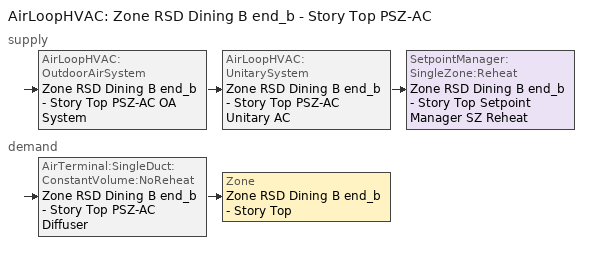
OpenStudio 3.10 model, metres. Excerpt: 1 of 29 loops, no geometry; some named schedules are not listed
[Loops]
AirLoopHVAC 'Zone RSD Dining B end_b - Story Top PSZ-AC'
 supply: AirLoopHVAC:OutdoorAirSystem 'Zone RSD Dining B end_b - Story Top PSZ-AC OA System' > AirLoopHVAC:UnitarySystem 'Zone RSD Dining B end_b - Story Top PSZ-AC Unitary AC' > SetpointManager:SingleZone:Reheat 'Zone RSD Dining B end_b - Story Top Setpoint Manager SZ Reheat'
 demand: AirTerminal:SingleDuct:ConstantVolume:NoReheat 'Zone RSD Dining B end_b - Story Top PSZ-AC Diffuser' > Zone 'Zone RSD Dining B end_b - Story Top'
[Sizing:Zone]
Zone RSD Dining B end_b - Story Top: Zone Cooling Design Supply Air Temperature Input Method=SupplyAirTemperature; Zone Cooling Design Supply Air Temperature {C}=12.7778; Zone Cooling Design Supply Air Temperature Difference {deltaC}=11.11; Zone Heating Design Supply Air Temperature Input Method=SupplyAirTemperature; Zone Heating Design Supply Air Temperature {C}=50; Zone Heating Design Supply Air Temperature Difference {deltaC}=11.11; Zone Cooling Design Supply Air Humidity Ratio {kg-H2O/kg-air}=0.0085; Zone Heating Design Supply Air Humidity Ratio {kg-H2O/kg-air}=0.008; Cooling Design Air Flow Method=DesignDay; Heating Design Air Flow Method=DesignDay; Account for Dedicated Outdoor Air System=No; Dedicated Outdoor Air System Control Strategy=NeutralSupplyAir; Dedicated Outdoor Air Low Setpoint Temperature for Design {C}=autosize; Dedicated Outdoor Air High Setpoint Temperature for Design {C}=autosize; Zone Load Sizing Method=Sensible Load Only No Latent Load; Zone Latent Cooling Design Supply Air Humidity Ratio Input Method=HumidityRatioDifference; Zone Cooling Design Supply Air Humidity Ratio Difference {kgWater/kgDryAir}=0.005; Zone Latent Heating Design Supply Air Humidity Ratio Input Method=HumidityRatioDifference; Zone Humidification Design Supply Air Humidity Ratio Difference {kgWater/kgDryAir}=0.005; Sizing Option=Coincident
[Zone equipment]
Zone RSD Dining B end_b - Story Top: Zone RSD Dining B end_b - Story Top PSZ-AC Diffuser
[AirLoopHVAC]
Zone RSD Dining B end_b - Story Top PSZ-AC: Availability Schedule=Always On Discrete; Design Supply Air Flow Rate {m3/s}=1.60027; Design Return Air Flow Fraction of Supply Air Flow=1
[Sizing:System]
Zone RSD Dining B end_b - Story Top PSZ-AC: Type of Load to Size On=Sensible; Design Outdoor Air Flow Rate {m3/s}=1.60027; Central Heating Maximum System Air Flow Ratio=1; Preheat Design Temperature {C}=7.22222; Preheat Design Humidity Ratio {kg-H2O/kg-Air}=0.008; Precool Design Temperature {C}=12.7778; Precool Design Humidity Ratio {kg-H2O/kg-Air}=0.008; Central Cooling Design Supply Air Temperature {C}=12.7778; Central Heating Design Supply Air Temperature {C}=50; Sizing Option=Coincident; 100% Outdoor Air in Cooling=No; 100% Outdoor Air in Heating=No; Central Cooling Design Supply Air Humidity Ratio {kg-H2O/kg-Air}=0.0085; Central Heating Design Supply Air Humidity Ratio {kg-H2O/kg-Air}=0.008; Cooling Design Air Flow Method=DesignDay; Heating Design Air Flow Method=DesignDay; System Outdoor Air Method=ZoneSum; Zone Maximum Outdoor Air Fraction=1; Cooling Supply Air Flow Rate Per Floor Area {m3/s-m2}=0.00996765; Cooling Fraction of Autosized Cooling Supply Air Flow Rate=1; Cooling Supply Air Flow Rate Per Unit Cooling Capacity {m3/s-W}=3.94755e-05; Heating Supply Air Flow Rate Per Floor Area {m3/s-m2}=0.00996765; Heating Fraction of Autosized Heating Supply Air Flow Rate=1; Heating Fraction of Autosized Cooling Supply Air Flow Rate=1; Heating Supply Air Flow Rate Per Unit Heating Capacity {m3/s-W}=3.15882e-05; Cooling Design Capacity Method=CoolingDesignCapacity; Cooling Design Capacity {W}=28086.28; Cooling Design Capacity Per Floor Area {W/m2}=234.7; Fraction of Autosized Cooling Design Capacity=1; Heating Design Capacity Method=HeatingDesignCapacity; Heating Design Capacity {W}=37120.45; Heating Design Capacity Per Floor Area {W/m2}=157; Fraction of Autosized Heating Design Capacity=1; Central Cooling Capacity Control Method=OnOff; Occupant Diversity=1
[SetpointManager:SingleZone:Reheat]
Zone RSD Dining B end_b - Story Top Setpoint Manager SZ Reheat: Minimum Supply Air Temperature {C}=12.7778; Maximum Supply Air Temperature {C}=50; Control Zone=Zone RSD Dining B end_b - Story Top; Setpoint Node or NodeList=Zone RSD Dining B end_b - Story Top PSZ-AC Supply Outlet Node
[Coil:Heating:Gas]
Zone RSD Dining B end_b - Story Top PSZ-AC Gas Htg Coil: Availability Schedule=Always On Discrete; Gas Burner Efficiency=0.8; Nominal Capacity {W}=72693.3; On Cycle Parasitic Electric Load {W}=0; Off Cycle Parasitic Gas Load {W}=0
[Coil:Heating:Electric]
Zone RSD Dining B end_b - Story Top PSZ-AC No Heat: Availability Schedule=Always Off Discrete; Efficiency=1; Nominal Capacity {W}=0
[Coil:Cooling:DX:SingleSpeed]
Zone RSD Dining B end_b - Story Top PSZ-AC 1spd DX AC Clg Coil 103kBtu/hr 9.7SEER 104kBtu/hr 13.0SEER: Availability Schedule=Always On Discrete; Rated Total Cooling Capacity {W}=34773.8; Rated Sensible Heat Ratio=0.745074; Rated COP {W/W}=3.91157; Rated Air Flow Rate {m3/s}=1.60027; Rated Evaporator Fan Power Per Volume Flow Rate 2017 {W/(m3/s)}=773.3; Rated Evaporator Fan Power Per Volume Flow Rate 2023 {W/(m3/s)}=934.4; Total Cooling Capacity Function of Temperature Curve=SpltAC1Sp_ClCap_fT; Total Cooling Capacity Function of Flow Fraction Curve=DXCOOL-NECB2011-REF-CAPFFLOW; Energy Input Ratio Function of Temperature Curve=SpltAC1Sp_EIR_fT; Energy Input Ratio Function of Flow Fraction Curve=DXCOOL-NECB2011-REF-COOLEIRFFLOW; Part Load Fraction Correlation Curve=DXCOOL-NECB2011-REF-COOLPLFFPLR; Minimum Outdoor Dry-Bulb Temperature for Compressor Operation {C}=-25; Nominal Time for Condensate Removal to Begin {s}=0; Ratio of Initial Moisture Evaporation Rate and Steady State Latent Capacity=0; Maximum Cycling Rate {cycles/hr}=0; Latent Capacity Time Constant {s}=0; Condenser Type=AirCooled; Evaporative Condenser Effectiveness=0.9; Evaporative Condenser Air Flow Rate {m3/s}=autosize; Evaporative Condenser Pump Rated Power Consumption {W}=autosize; Crankcase Heater Capacity {W}=0; Maximum Outdoor Dry-Bulb Temperature for Crankcase Heater Operation {C}=10; Basin Heater Capacity {W/K}=0; Basin Heater Setpoint Temperature {C}=2
[Fan:OnOff]
Zone RSD Dining B end_b - Story Top PSZ-AC Fan: Availability Schedule=Always On Discrete; Fan Total Efficiency=0.56875; Pressure Rise {Pa}=622.722; Maximum Flow Rate {m3/s}=1.60027; Motor Efficiency=0.875; Motor In Airstream Fraction=1; Fan Power Ratio Function of Speed Ratio Curve=Fan On Off Power Curve 23; Fan Efficiency Ratio Function of Speed Ratio Curve=Fan On Off Efficiency Curve 23
[AirLoopHVAC:UnitarySystem]
Zone RSD Dining B end_b - Story Top PSZ-AC Unitary AC: Control Type=Load; Controlling Zone or Thermostat Location=Zone RSD Dining B end_b - Story Top; Dehumidification Control Type=None; Availability Schedule=Outage Availability Schedule; Supply Fan=Zone RSD Dining B end_b - Story Top PSZ-AC Fan; Fan Placement=DrawThrough; Supply Air Fan Operating Mode Schedule=Always On Discrete; Heating Coil=Zone RSD Dining B end_b - Story Top PSZ-AC Gas Htg Coil; DX Heating Coil Sizing Ratio=1; Cooling Coil=Zone RSD Dining B end_b - Story Top PSZ-AC 1spd DX AC Clg Coil 103kBtu/hr 9.7SEER 104kBtu/hr 13.0SEER; Use DOAS DX Cooling Coil=No; DOAS DX Cooling Coil Leaving Minimum Air Temperature {C}=2; Latent Load Control=SensibleOnlyLoadControl; Supplemental Heating Coil=Zone RSD Dining B end_b - Story Top PSZ-AC No Heat; Supply Air Flow Rate Method During Cooling Operation=SupplyAirFlowRate; Supply Air Flow Rate During Cooling Operation {m3/s}=1.60027; Supply Air Flow Rate Method During Heating Operation=SupplyAirFlowRate; Supply Air Flow Rate During Heating Operation {m3/s}=1.60027; Supply Air Flow Rate Method When No Cooling or Heating is Required=None; No Load Supply Air Flow Rate Control Set To Low Speed=Yes; Maximum Supply Air Temperature {C}=50; Maximum Outdoor Dry-Bulb Temperature for Supplemental Heater Operation {C}=21; Ancilliary On-Cycle Electric Power {W}=0; Ancilliary Off-Cycle Electric Power {W}=0
[Controller:OutdoorAir]
Zone RSD Dining B end_b - Story Top PSZ-AC OA System Controller: Minimum Outdoor Air Flow Rate {m3/s}=0; Maximum Outdoor Air Flow Rate {m3/s}=1.60027; Economizer Control Type=NoEconomizer; Economizer Control Action Type=ModulateFlow; Economizer Maximum Limit Dry-Bulb Temperature {C}=28; Economizer Maximum Limit Enthalpy {J/kg}=64000; Lockout Type=LockoutWithCompressor; Minimum Limit Type=FixedMinimum; Minimum Outdoor Air Schedule=Zone RSD Dining B end_b - Story Top PSZ-AC_night_ventcycle_schedule; Controller Mechanical Ventilation=Controller Mechanical Ventilation 24; High Humidity Control=No; High Humidity Outdoor Air Flow Ratio=1; Control High Indoor Humidity Based on Outdoor Humidity Ratio=Yes; Heat Recovery Bypass Control Type=BypassWhenWithinEconomizerLimits; Economizer Operation Staging=InterlockedWithMechanicalCooling
[Controller:MechanicalVentilation]
Controller Mechanical Ventilation 24: Availability Schedule=Always On Discrete; Demand Controlled Ventilation=Yes
[AirLoopHVAC:OutdoorAirSystem]
Zone RSD Dining B end_b - Story Top PSZ-AC OA System: Controller=Zone RSD Dining B end_b - Story Top PSZ-AC OA System Controller
[AirTerminal:SingleDuct:ConstantVolume:NoReheat]
Zone RSD Dining B end_b - Story Top PSZ-AC Diffuser: Availability Schedule=Always On Discrete; Maximum Air Flow Rate {m3/s}=1.60027
[Schedule:Constant]
Name | Value
Always On Discrete; Zone RSD Dining B end_b - Story Top PSZ-AC_night_ventcycle_schedule | 1
Always Off Discrete | 0
[Curve:Exponent]
Fan On Off Power Curve 23: Coefficient1 Constant=1; Coefficient2 Constant=0; Coefficient3 Constant=0; Minimum Value of x=0; Maximum Value of x=1
[Curve:Cubic] Maximum Value of x=1
Name | Coefficient1 Constant | Coefficient2 x | Coefficient3 x**2 | Coefficient4 x**3 | Minimum Value of x
Fan On Off Efficiency Curve 23 | 1 | 0 | 0 | 0 | 0
DXCOOL-NECB2011-REF-COOLPLFFPLR | 0.0277 | 4.9151 | -8.184 | 4.2702 | 0.7
[Curve:Biquadratic] Minimum Value of x=7.22222; Maximum Value of x=29.44444; Minimum Value of y=-23.333; Maximum Value of y=46.11111
Name | Coefficient1 Constant | Coefficient2 x | Coefficient3 x**2 | Coefficient4 y | Coefficient5 y**2 | Coefficient6 x*y
SpltAC1Sp_ClCap_fT | 0.67916 | 0.016938 | 0.00069336 | 0.0045576 | -8.42e-05 | -0.00047628
SpltAC1Sp_EIR_fT | 0.739046 | -0.00778968 | 0.000128304 | -0.00027 | 0.0006642 | -0.000648
[Curve:Quadratic] Coefficient1 Constant=1; Coefficient2 x=0; Coefficient3 x**2=0; Minimum Value of x=0; Maximum Value of x=1
DXCOOL-NECB2011-REF-CAPFFLOW; DXCOOL-NECB2011-REF-COOLEIRFFLOW
